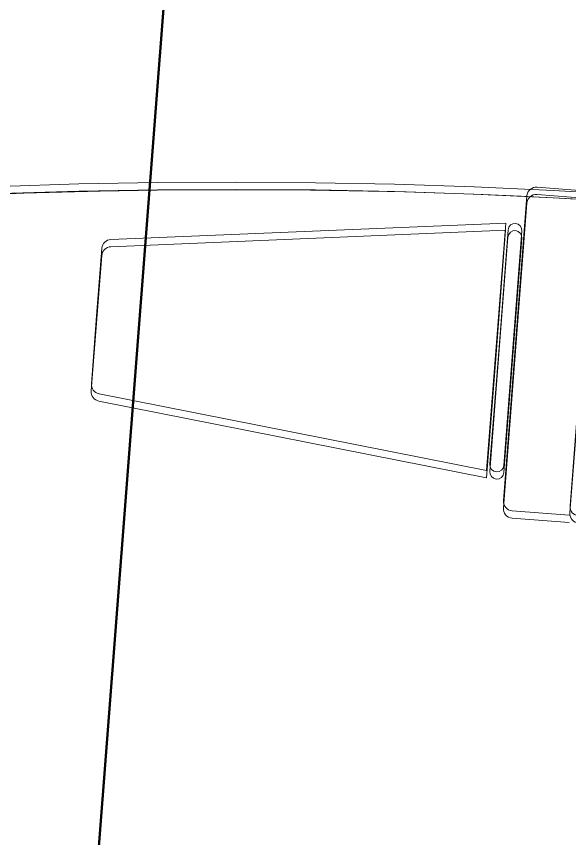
# Model space of a CAD drawing. Header units: millimetres. Extents: x 26282 to 30760, y 1404 to 4574.
# Drawn here: x 29226.03 to 29231.83, y 3201.09 to 3209.7 of the extents above; entities that cross this region are included whole.
import ezdxf

# ---------------------------------------------------------------- set-up
doc = ezdxf.new("R2010")
doc.units = ezdxf.units.MM
doc.header["$LTSCALE"] = 0.25
doc.linetypes.add('DIVIDE', pattern=[1.25, 0.5, -0.25, 0, -0.25, 0, -0.25])
for name, color, linetype, lineweight in [('AB-DUV', 4, 'Continuous', 50), ('DOĞRAMA', 30, 'Continuous', 20), ('SECTION LINE (3RDF)', 40, 'DIVIDE', 25)]:
    doc.layers.add(name, color=color, linetype=linetype, lineweight=lineweight)

# ---------------------------------------------------------------- blocks, each defined once
blk = doc.blocks.new('ISP-ROTO')
for p, q in [((-7.111986381783018, 68), (0, 68)), ((7.111986381783018, 68), (0, 68)), ((-8.104974655977964, 67.11821288978511), (-13, 26)), ((8.104974655977964, 67.11821288978511), (13, 26)), ((-13, 26), (0, 26)), ((13, 26), (0, 26)), ((-16, 24), (0, 24)), ((16, 24), (0, 24)), ((-17, 23), (-17, 17)), ((17, 23), (17, 17)), ((-16, 17), (0, 17)), ((16, 17), (0, 17)), ((-17, 16), (-17, 0)), ((17, 16), (17, 0)), ((-17, 0), (0, 0)), ((17, 0), (0, 0))]:
    blk.add_line(p, q)
for points in [[(0, 25.70083837560134), (-12.32007906752681, 25.70083837560134, 1), (-12.32007906752681, 24.24092964853588), (0, 24.24092964853589)], [(0, 25.70083837560134), (12.3200790675268, 25.70083837560134, -1), (12.3200790675268, 24.24092964853588), (0, 24.24092964853589)]]:
    blk.add_lwpolyline(points, format="xyb")
for centre, start, end in [((-7.111986381783018, 67), 90, 173.2110254255612), ((7.111986381783018, 67), 6.788974574438785, 90), ((-16, 23), 90, 180), ((16, 23), 0, 90), ((-16, 16), 90, 180), ((16, 16), 0, 90)]:
    blk.add_arc(centre, 1, start, end)
blk = doc.blocks.new('A$C74C11A8A')
at = {"layer": 'DOĞRAMA', "color": 155, "linetype": 'Continuous'}
blk.add_arc((46.49502066885086, 122.9330754585407), 649.5882768438469, 0, 90, dxfattribs=at)
at = {"layer": 'DOĞRAMA', "color": 155}
blk.add_blockref('ISP-ROTO', (679.0832975126978, 118.4446472154995), dxfattribs=at)
blk = doc.blocks.new('A$C187D15ED')
at = {"layer": 'AB-DUV'}
blk.add_line((9670.075442718033, 3172.362581029979), (9644.207903105314, 2836.97752488942), dxfattribs=at)
at = {"layer": 'SECTION LINE (3RDF)', "xscale": 0.1, "yscale": 0.1, "zscale": 0.1, "rotation": 85.58962928942069}
for p in [(9669.815836942014, 2932.396097284128), (9669.814771928228, 2932.319986422093)]:
    blk.add_blockref('A$C74C11A8A', p, dxfattribs=at)

msp = doc.modelspace()

# ---------------------------------------------------------------- block references
at = {"layer": 'AB-DUV', "ltscale": 100}
msp.add_blockref('A$C187D15ED', (19570.42390626811, 205.0275163953916, 5.126401409773051), dxfattribs=at)

# ---------------------------------------------------------------- next in the draw order: linework, layer by layer
at = {"layer": 'DOĞRAMA'}
for p, q in [((29231.48894287019, 3207.837414044146, 5.126401409773051), (29232.0871661799, 3207.791274346274, 5.126401409773051)), ((29231.38154903558, 3207.745400108841, 5.126401409773051), (29231.25850984127, 3206.150137949614, 5.126401409773051)), ((29227.02178335097, 3207.289812296171, 5.126401409773051), (29231.15907141676, 3207.461668353275, 5.126401409773051)), ((29231.15907141676, 3207.461668353275, 5.126401409773051), (29231.05910207137, 3206.165517848905, 5.126401409773051)), ((29226.92622972055, 3207.197588405997, 5.126401409773051), (29226.8715389034, 3206.488495734011, 5.126401409773051)), ((29226.81684808624, 3205.779403062024, 5.126401409773051), (29226.8715389034, 3206.488495734011, 5.126401409773051)), ((29230.95913272598, 3204.869367344533, 5.126401409773051), (29231.05910207137, 3206.165517848905, 5.126401409773051)), ((29231.13547064694, 3204.554875790388, 5.126401409773051), (29231.25850984127, 3206.150137949614, 5.126401409773051)), ((29226.897129657, 3205.6736173749, 5.126401409773051), (29230.95913272598, 3204.869367344533, 5.126401409773051)), ((29231.22748458225, 3204.447481955792, 5.126401409773051), (29231.82570789196, 3204.401342257918, 5.126401409773051))]:
    msp.add_line(p, q, dxfattribs=at)
at = {"layer": 'DOĞRAMA', "elevation": 5.126401409773051}
for points in [[(29231.08892964755, 3206.163217311077), (29231.18367043521, 3207.39157705702, -1), (29231.32922900697, 3207.380350432422), (29231.23448821931, 3206.151990686479)], [(29231.08892964755, 3206.163217311077), (29230.99418885989, 3204.934857565133, 1), (29231.13974743166, 3204.923630940535), (29231.23448821931, 3206.151990686479)]]:
    msp.add_lwpolyline(points, format="xyb", dxfattribs=at)
at = {"layer": 'DOĞRAMA', "color": 155, "linetype": 'Continuous'}
msp.add_arc((29228.33931735177, 3142.928586169099, 5.126401409773051), 64.95882768438469, 85.58962928947737, 175.5896292895205, dxfattribs=at)
at = {"layer": 'DOĞRAMA'}
for centre, start, end in [((29231.48125292055, 3207.737710159194, 5.126401409773051), 85.58962928947737, 175.5896292895205), ((29227.0259336055, 3207.189898456353, 5.126401409773051), 92.37860386360704, 175.5896292895205), ((29226.9165519712, 3205.771713112379, 5.126401409773051), 175.5896292895205, 258.8006547140195), ((29231.23517453189, 3204.547185840743, 5.126401409773051), 175.5896292895205, 265.5896292894773)]:
    msp.add_arc(centre, 0.1, start, end, dxfattribs=at)

doc.saveas('drawing.dxf')
